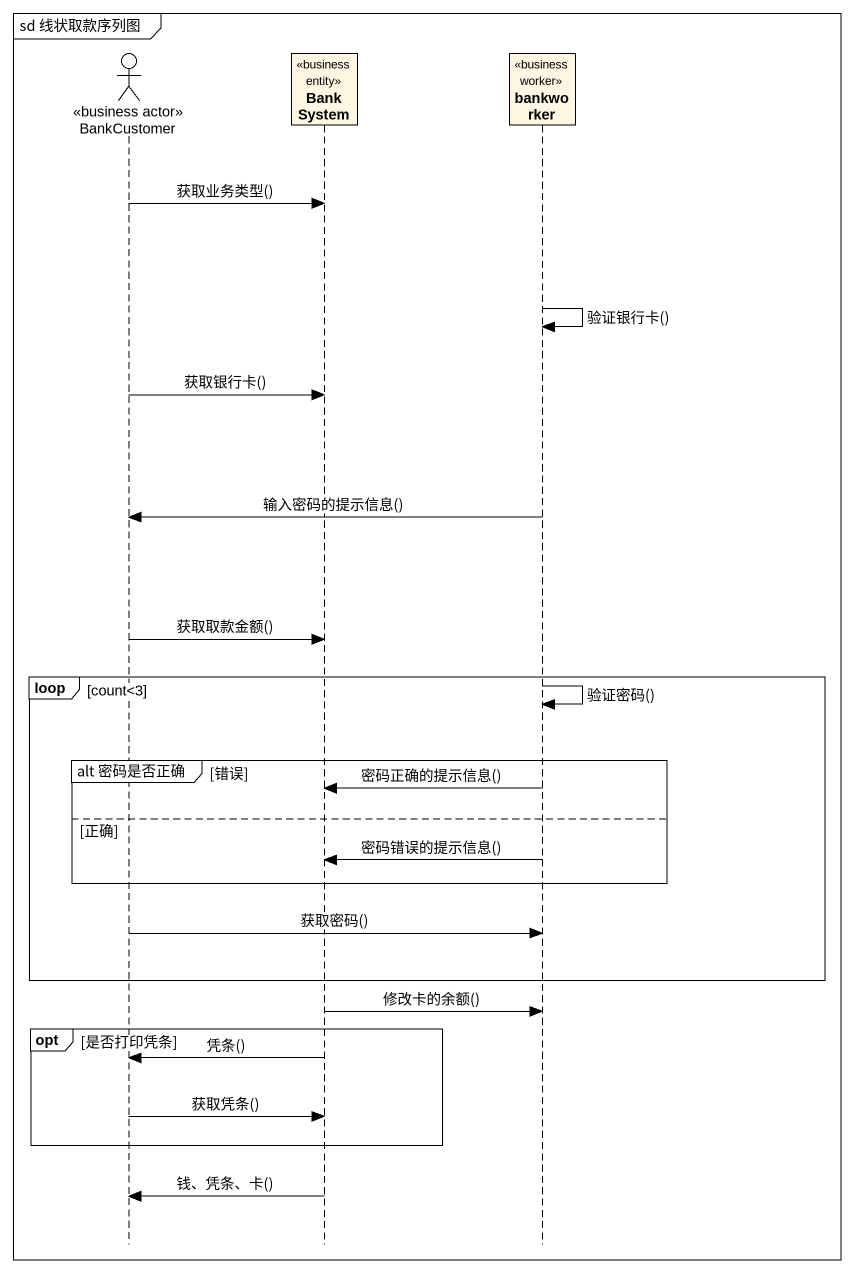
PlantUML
@startuml
mainframe sd 线状取款序列图
hide footbox
actor BankCustomer <<business actor>>
participant BankSystem <<business entity>>
participant bankworker <<business worker>>

BankCustomer -> BankSystem : 获取业务类型()
bankworker -> bankworker : 验证银行卡()
BankCustomer -> BankSystem : 获取银行卡()
bankworker -> BankCustomer : 输入密码的提示信息()
BankCustomer -> BankSystem : 获取取款金额()
loop count<3
  bankworker -> bankworker : 验证密码()
  group alt 密码是否正确 [错误]
    bankworker -> BankSystem : 密码正确的提示信息()
  else 正确
    bankworker -> BankSystem : 密码错误的提示信息()
  end
  BankCustomer -> bankworker : 获取密码()
end
BankSystem -> bankworker : 修改卡的余额()
opt 是否打印凭条
  BankSystem -> BankCustomer : 凭条()
  BankCustomer -> BankSystem : 获取凭条()
end
BankSystem -> BankCustomer : 钱、凭条、卡()
@enduml
